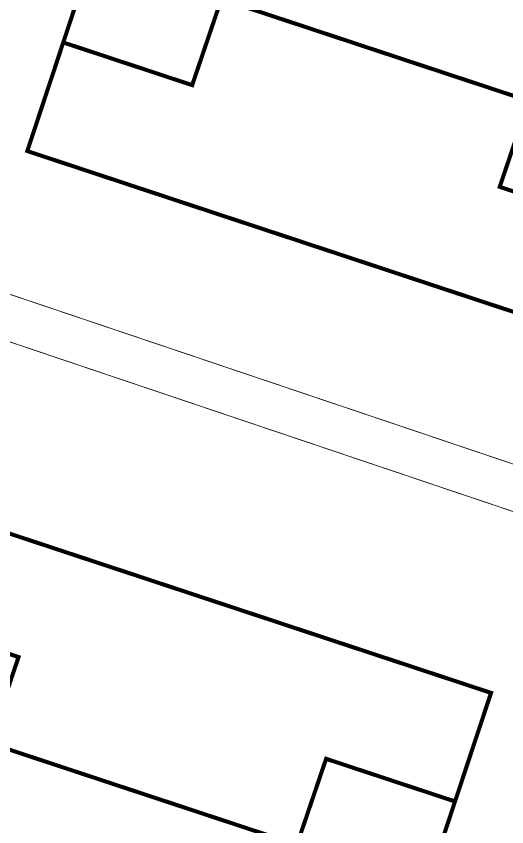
# Model space of a CAD drawing. Header units: inches. Extents: x 350994 to 353538, y 1581369 to 1583842.
# Drawn here: x 351481.08 to 351493.21, y 1583205.24 to 1583225.29 of the extents above; entities that cross this region are included whole.
import ezdxf

# ---------------------------------------------------------------- set-up
doc = ezdxf.new("R2010")
doc.units = ezdxf.units.IN
doc.header["$MEASUREMENT"] = 0
for name, pattern in [('1', [0]), ('ACAD_ISO03W100', [30, 12, -18]), ('DASHDOTX2', [2, 1, -0.5, 0, -0.5])]:
    doc.linetypes.add(name, pattern=pattern)
for name, color, linetype in [('BOUNDARY', 5, 'Continuous'), ('CULVERT', 255, '1'), ('CW', 94, '1')]:
    doc.layers.add(name, color=color, linetype=linetype)

msp = doc.modelspace()

# ---------------------------------------------------------------- linework, layer by layer
at = {"layer": 'BOUNDARY', "lineweight": 5, "const_width": 0.1, "elevation": 100.418}
msp.add_lwpolyline([(351498.377, 1583225.938), (351497.654, 1583223.754), (351498.034, 1583223.629), (351496.777, 1583219.831), (351496.777, 1583219.831), (351493.031, 1583221.072), (351493.751, 1583223.198), (351486.149, 1583225.715), (351485.428, 1583223.588), (351482.241, 1583224.644), (351482.241, 1583224.644), (351482.241, 1583224.644), (351482.241, 1583224.644), (351483.489, 1583228.413)], dxfattribs=at)
at = {"layer": 'BOUNDARY', "lineweight": 5, "elevation": 100.418}
msp.add_lwpolyline([(351475.79, 1583204.573, 0.1, 0.1, 0), (351476.513, 1583206.756, 0.1, 0.1, 0), (351476.133, 1583206.882, 0.1, 0.1, 0), (351477.39, 1583210.679, 0.1, 0.1, 0), (351477.39, 1583210.679, 0.1, 0.1, 0), (351481.136, 1583209.439, 0.1, 0.1, 0), (351480.416, 1583207.312, 0.1, 0.1, 0), (351488.018, 1583204.795, 0.1, 0.1, 0), (351488.739, 1583206.922, 0.1, 0.1, 0), (351491.926, 1583205.867, 0.1, 0.1, 0), (351491.926, 1583205.867, 0.1, 0.1, 0), (351491.926, 1583205.867, 0.1, 0.1, 0), (351491.926, 1583205.867, 0.1, 0.1, 0), (351490.678, 1583202.098, 0.1, 0.1, 0)], format="xyseb", dxfattribs=at)
at = {"layer": 'CULVERT', "color": 250, "linetype": 'DASHDOTX2', "lineweight": 5, "ltscale": 2, "const_width": 0.02}
for points in [[(351567.114, 1583218.213), (351558.244, 1583191.154), (351387.534, 1583248.736), (351393.827, 1583272.769)], [(351564.207, 1583219.026), (351555.73, 1583193.167), (351389.414, 1583249.294), (351395.709, 1583272.041)]]:
    msp.add_lwpolyline(points, dxfattribs=at)
at = {"layer": 'CW', "linetype": 'ACAD_ISO03W100', "lineweight": 5, "ltscale": 0.1, "const_width": 0.1, "elevation": 100.418}
for points in [[(351496.777, 1583219.831), (351495.888, 1583217.145), (351481.352, 1583221.957), (351482.241, 1583224.644)], [(351477.39, 1583210.679), (351478.28, 1583213.366), (351492.816, 1583208.553), (351491.926, 1583205.867)]]:
    msp.add_lwpolyline(points, dxfattribs=at)

doc.saveas('drawing.dxf')
